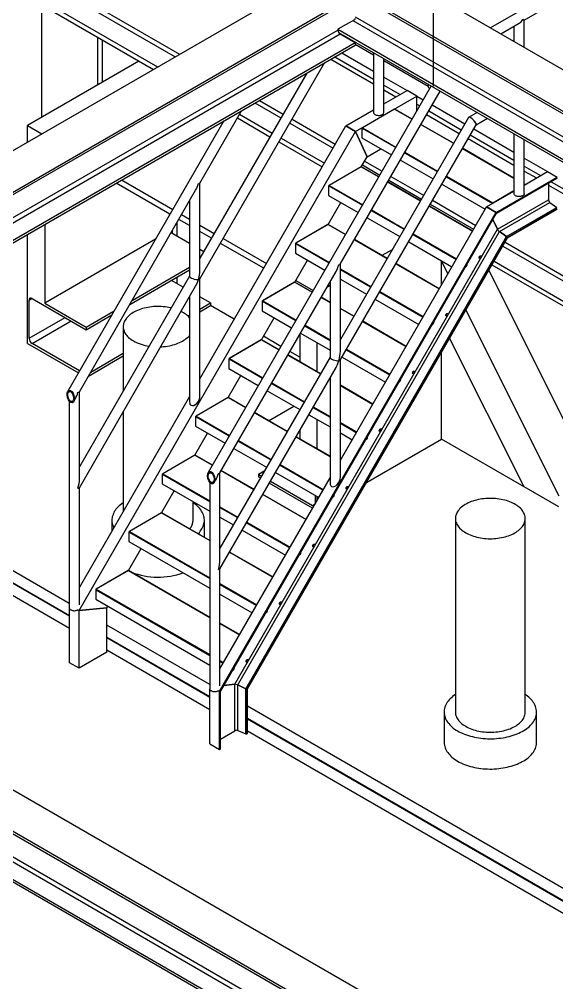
# Model space of a CAD drawing. Header units: inches. Extents: x 5 to 1254, y 17 to 852.
# Drawn here: x 368.9 to 437.6, y 496.3 to 619.3 of the extents above; entities that cross this region are included whole.
import ezdxf

# ---------------------------------------------------------------- set-up
doc = ezdxf.new("R2010")
doc.units = ezdxf.units.IN
doc.header["$LTSCALE"] = 13.5
doc.header["$MEASUREMENT"] = 0

msp = doc.modelspace()

# ---------------------------------------------------------------- linework, layer by layer
at = {"color": 7, "linetype": 'Continuous', "lineweight": 25}
for p, q in [((282.96, 702.61), (546.01, 550.76)), ((278.37, 699.96), (541.41, 548.1)), ((278.55, 699.53), (540.95, 548.04)), ((168.77, 636.07), (430.75, 484.83)), ((164.18, 633.42), (426.15, 482.18)), ((164.18, 633.09), (426.15, 481.86)), ((357.92, 632.38), (388.84, 614.53)), ((358.2, 632.87), (389.41, 614.86)), ((356.53, 629.98), (386.07, 612.93)), ((356.8, 630.44), (386.6, 613.24)), ((166.39, 628.87), (420.34, 482.27)), ((166.11, 628.38), (420.34, 481.61)), ((165.07, 626.76), (420.34, 479.39)), ((165.07, 626.43), (420.34, 479.06)), ((297.46, 561.78), (407.24, 625.15)), ((302.06, 559.13), (411.83, 622.5)), ((436.7, 622.59), (429.13, 618.22)), ((302.34, 558.96), (411.83, 622.17)), ((371.81, 606.82), (371.81, 621.16)), ((433.44, 619.19), (437.35, 621.45)), ((411.76, 619.27), (409.62, 618.04)), ((411.55, 619.15), (535.07, 547.84)), ((411.83, 619.4), (411.76, 619.27)), ((411.83, 619.64), (535.07, 548.5)), ((430.45, 617.47), (432.78, 618.81)), ((433.44, 615.74), (433.44, 619.19)), ((304.89, 557.49), (409.62, 617.95)), ((305.45, 557.16), (409.91, 617.46)), ((409.62, 618.04), (533.79, 546.36)), ((409.62, 618.04), (409.62, 617.95)), ((409.72, 617.65), (533.51, 546.19)), ((409.91, 617.46), (411.83, 616.35)), ((432.12, 618.43), (432.12, 616.5)), ((307.38, 556.05), (411.83, 616.35)), ((378.98, 610.96), (378.98, 617.02)), ((379.58, 611.31), (379.58, 616.67)), ((410.72, 616.99), (410.79, 617.03)), ((411.83, 616.35), (411.83, 616.03)), ((411.83, 616.16), (414.18, 614.8)), ((307.66, 555.89), (411.83, 616.03)), ((410.13, 615.04), (414.18, 612.7)), ((414.18, 615.08), (414.18, 607.43)), ((384.23, 613.99), (369.97, 605.76)), ((392, 586.17), (407.94, 613.77)), ((408.72, 614.23), (414.18, 611.07)), ((409.25, 614.53), (414.18, 611.68)), ((409.25, 614.53), (414.18, 611.68)), ((415.5, 607.43), (415.5, 614.32)), ((415.5, 614.04), (421.14, 610.79)), ((405.66, 612.46), (392.01, 588.81)), ((415.5, 611.94), (418.47, 610.23)), ((421.56, 610.82), (393.07, 561.47)), ((409.94, 588.06), (422.7, 610.16)), ((415.5, 610.92), (417.58, 609.72)), ((415.5, 610.92), (417.58, 609.72)), ((415.5, 610.31), (417.05, 609.42)), ((415.5, 608.52), (418.47, 610.23)), ((419.7, 609.52), (418.47, 610.23)), ((421.14, 611.06), (421.14, 610.78)), ((399.61, 608.97), (402.63, 607.22)), ((411.9, 605.01), (419.7, 609.52)), ((419.7, 607.6), (419.7, 609.52)), ((419.7, 609.52), (420.53, 609.04)), ((392, 598.42), (397.33, 607.65)), ((399.04, 608.64), (402.35, 606.73)), ((410.66, 605.73), (414.18, 607.76)), ((416.85, 607.84), (412.75, 605.48)), ((416.87, 607.84), (412.78, 605.47)), ((416.87, 607.84), (419.1, 606.55)), ((419.11, 606.57), (416.9, 607.84)), ((419.7, 608.5), (420.09, 608.27)), ((419.7, 608.5), (420.09, 608.27)), ((419.7, 607.88), (419.82, 607.81)), ((421.23, 607.62), (425.39, 605.21)), ((421.23, 607.62), (425.39, 605.21)), ((421.67, 608.38), (425.84, 605.98)), ((395.05, 606.34), (375.13, 571.83)), ((396.8, 606.73), (400.96, 604.33)), ((397.06, 607.19), (401.23, 604.79)), ((403.77, 606.56), (409.3, 603.37)), ((426.3, 606.78), (409.95, 578.46)), ((420.96, 607.16), (425.13, 604.75)), ((427.42, 607.44), (426.32, 606.8)), ((427.27, 605.83), (428.73, 606.68)), ((369.97, 603.64), (369.97, 605.76)), ((369.97, 605.76), (371.81, 604.7)), ((392.01, 573.41), (410.66, 605.73)), ((403.49, 606.07), (409.02, 602.88)), ((409.94, 575.81), (427.28, 605.85)), ((410.66, 605.73), (411.9, 605.01)), ((411.9, 605.01), (410.66, 605.73)), ((412.7, 605.43), (412.72, 605.44)), ((412.7, 605.43), (412.7, 604.19)), ((412.7, 605.43), (412.74, 605.4)), ((412.72, 605.44), (412.74, 605.42)), ((412.74, 605.43), (412.74, 605.45)), ((412.75, 605.44), (412.74, 605.45)), ((412.74, 605.4), (417.01, 602.94)), ((412.78, 605.47), (417.05, 603.01)), ((424.41, 603.51), (420.24, 605.91)), ((420.24, 605.9), (424.4, 603.49)), ((426.97, 605.32), (432.12, 602.35)), ((376.59, 543.86), (411.9, 605.01)), ((402.37, 604.13), (407.9, 600.94)), ((411.9, 605.01), (413.36, 601.78)), ((413.36, 601.78), (411.9, 605.01)), ((412.7, 604.19), (416.47, 602.01)), ((426.27, 604.09), (432.12, 600.71)), ((426.53, 604.55), (432.12, 601.33)), ((426.53, 604.55), (432.12, 601.33)), ((432.12, 604.72), (432.12, 597.07)), ((433.44, 597.07), (433.44, 603.96)), ((402.1, 603.67), (407.63, 600.48)), ((413.36, 601.78), (415.12, 602.79)), ((425.54, 602.83), (432.12, 599.03)), ((432.12, 599.05), (425.55, 602.85)), ((412.62, 600.48), (413.36, 601.78)), ((418.15, 602.28), (422.31, 599.88)), ((418.19, 602.35), (422.35, 599.95)), ((433.44, 601.59), (436.41, 599.87)), ((412.6, 600.48), (408.5, 598.12)), ((412.62, 600.48), (408.53, 598.11)), ((412.62, 600.48), (414.85, 599.19)), ((414.86, 599.21), (412.65, 600.48)), ((412.76, 600.72), (414.99, 599.44)), ((413.04, 601.21), (415.27, 599.93)), ((417.61, 601.35), (421.78, 598.95)), ((433.44, 600.57), (435.52, 599.36)), ((433.44, 600.57), (435.52, 599.36)), ((416.41, 599.27), (420.57, 596.86)), ((423.45, 599.22), (429.36, 595.81)), ((423.49, 599.29), (429.4, 595.88)), ((429.84, 594.66), (437.64, 599.16)), ((429.87, 594.59), (437.64, 599.08)), ((429.87, 594.56), (437.62, 599.03)), ((433.44, 599.95), (434.99, 599.06)), ((433.44, 598.16), (436.41, 599.87)), ((436.41, 599.87), (437.64, 599.16)), ((388.18, 594.44), (381.31, 598.41)), ((382.01, 598.81), (388.53, 595.04)), ((392.01, 587.28), (392.01, 598.43)), ((408.45, 598.07), (408.47, 598.08)), ((408.45, 598.07), (408.45, 596.83)), ((408.45, 598.07), (408.49, 598.04)), ((408.47, 598.08), (408.49, 598.06)), ((408.49, 598.07), (408.49, 598.09)), ((408.5, 598.08), (408.49, 598.09)), ((408.49, 598.04), (412.76, 595.58)), ((408.53, 598.11), (412.8, 595.65)), ((420.16, 596.15), (415.99, 598.55)), ((415.99, 598.54), (420.15, 596.13)), ((416.13, 598.78), (420.29, 596.37)), ((422.92, 598.29), (428.45, 595.1)), ((433.52, 598.24), (433.44, 598.29)), ((433.44, 598.27), (433.5, 598.24)), ((433.44, 598.21), (433.5, 598.24)), ((436.54, 598.41), (436.54, 596.28)), ((436.54, 598.16), (469.77, 578.98)), ((436.86, 598.59), (470.03, 579.44)), ((436.86, 598.59), (470.03, 579.44)), ((376.62, 571.78), (391.46, 597.49)), ((408.45, 596.83), (412.22, 594.65)), ((428.6, 595.37), (432.12, 597.4)), ((429.4, 595.88), (432.12, 597.45)), ((390.69, 596.16), (390.69, 586.52)), ((408.37, 593.12), (409.99, 595.94)), ((409.95, 563.06), (428.6, 595.37)), ((421.29, 595.47), (426.82, 592.28)), ((426.83, 592.3), (421.3, 595.49)), ((421.43, 595.72), (426.96, 592.52)), ((421.71, 596.21), (427.24, 593.01)), ((428.6, 595.37), (429.84, 594.66)), ((429.84, 594.66), (428.6, 595.37)), ((429.4, 595.85), (429.4, 595.88)), ((430, 592.51), (436.54, 596.28)), ((430.25, 592.22), (436.71, 595.95)), ((431.18, 591.59), (437.58, 595.28)), ((436.71, 595.95), (437.58, 595.28)), ((388.07, 594.51), (388.07, 594.24)), ((389.67, 594.39), (390.69, 593.8)), ((394.53, 533.5), (429.84, 594.66)), ((394.6, 533.51), (429.87, 594.59)), ((394.63, 533.52), (429.87, 594.56)), ((413.9, 594.92), (418.06, 592.51)), ((413.94, 594.99), (418.1, 592.59)), ((429.84, 594.66), (429.87, 594.59)), ((429.87, 594.59), (429.84, 594.66)), ((431.28, 591.48), (437.64, 595.16)), ((431.3, 591.42), (437.64, 595.08)), ((372.2, 593.14), (372.2, 583.09)), ((389.1, 591.66), (389.1, 593.39)), ((390.69, 592.99), (389.32, 593.78)), ((392.01, 593.04), (393.84, 591.98)), ((408.35, 593.12), (404.25, 590.75)), ((408.37, 593.11), (404.28, 590.75)), ((408.37, 593.11), (410.6, 591.83)), ((410.61, 591.85), (408.4, 593.12)), ((413.36, 593.99), (417.53, 591.59)), ((429.42, 593.78), (430, 592.51)), ((430, 592.51), (429.42, 593.78)), ((369.97, 577.95), (369.97, 591.86)), ((388.35, 592.09), (390.69, 590.74)), ((388.49, 592.01), (388.49, 592.35)), ((393.49, 591.38), (392.01, 592.23)), ((396.47, 534.44), (430, 592.51)), ((396.85, 534.36), (430.25, 592.22)), ((397.86, 533.87), (431.18, 591.59)), ((419.2, 591.86), (424.73, 588.67)), ((419.24, 591.93), (424.77, 588.74)), ((430.25, 592.22), (431.18, 591.59)), ((431.18, 591.59), (430.25, 592.22)), ((386.35, 591.26), (372.2, 583.09)), ((400.16, 587.53), (394.63, 590.72)), ((394.97, 591.32), (400.5, 588.13)), ((398, 533.84), (431.28, 591.48)), ((398.07, 533.85), (431.3, 591.42)), ((404.2, 590.7), (404.22, 590.72)), ((404.2, 590.7), (404.2, 589.47)), ((404.2, 590.7), (404.24, 590.68)), ((404.22, 590.72), (404.24, 590.7)), ((404.24, 590.7), (404.24, 590.73)), ((404.25, 590.72), (404.24, 590.73)), ((404.24, 590.68), (408.51, 588.22)), ((404.28, 590.75), (408.55, 588.29)), ((415.91, 588.78), (411.74, 591.19)), ((411.74, 591.17), (415.9, 588.77)), ((418.67, 590.93), (424.2, 587.74)), ((430.7, 590.37), (464.93, 570.61)), ((430.98, 590.86), (465.21, 571.09)), ((431.28, 591.48), (431.3, 591.42)), ((431.3, 591.42), (431.28, 591.48)), ((392.01, 589.98), (392.51, 589.69)), ((404.2, 589.47), (407.97, 587.29)), ((416.55, 589.9), (415.26, 589.16)), ((404.12, 585.76), (405.74, 588.57)), ((409.95, 576.92), (409.95, 588.08)), ((417.04, 588.11), (422.57, 584.92)), ((422.58, 584.93), (417.05, 588.13)), ((422.87, 585.43), (422.87, 588.5)), ((422.87, 588.42), (423.67, 586.82)), ((429.31, 587.97), (463.54, 568.2)), ((429.58, 588.43), (463.81, 568.66)), ((383.05, 582.91), (390.69, 587.33)), ((383.34, 583.42), (390.69, 587.66)), ((394.56, 561.43), (409.4, 587.13)), ((409.95, 587.48), (413.85, 585.22)), ((409.95, 587.39), (413.81, 585.15)), ((428.91, 587.27), (438.96, 567.21)), ((390.69, 586.54), (376.63, 562.18)), ((389.87, 585.12), (388.37, 585.99)), ((388.49, 585.92), (388.49, 586.06)), ((389.1, 585.57), (389.1, 586.41)), ((392.01, 571.23), (392.01, 586.18)), ((404.1, 585.76), (400, 583.39)), ((404.12, 585.75), (400.03, 583.39)), ((404.12, 585.75), (406.35, 584.47)), ((406.36, 584.49), (404.15, 585.76)), ((404.24, 585.97), (406.47, 584.69)), ((408.63, 585.8), (408.63, 576.16)), ((409.95, 586.15), (413.28, 584.22)), ((410, 586.12), (409.95, 586.09)), ((376.62, 559.53), (391.46, 585.24)), ((408.63, 585.33), (408.23, 585.09)), ((414.95, 584.5), (420.48, 581.3)), ((414.99, 584.57), (420.52, 581.37)), ((370.19, 583.46), (370.58, 583.69)), ((370.19, 578.61), (370.19, 583.46)), ((370.58, 583.69), (377.49, 579.7)), ((372.2, 583.09), (377.49, 580.04)), ((390.69, 583.91), (390.69, 570.47)), ((393.36, 583.11), (392.01, 583.89)), ((392.01, 582.33), (393.36, 583.11)), ((393.36, 583.11), (393.36, 582.77)), ((399.95, 583.34), (399.97, 583.35)), ((399.95, 583.34), (399.95, 582.1)), ((399.95, 583.34), (399.99, 583.32)), ((399.97, 583.35), (399.99, 583.34)), ((399.99, 583.34), (399.99, 583.37)), ((400, 583.36), (399.99, 583.37)), ((399.99, 583.32), (404.26, 580.85)), ((400.03, 583.39), (404.3, 580.93)), ((408.63, 583.17), (407.49, 583.83)), ((407.49, 583.81), (408.63, 583.15)), ((414.42, 583.57), (419.95, 580.37)), ((377.49, 580.04), (381.06, 582.1)), ((392.01, 581.99), (393.36, 582.77)), ((396.4, 581.02), (393.36, 582.77)), ((399.95, 582.1), (403.72, 579.93)), ((411.66, 581.42), (409.95, 582.41)), ((409.95, 582.39), (411.65, 581.41)), ((425.98, 582.2), (437.85, 558.5)), ((370.19, 578.61), (374.79, 581.26)), ((370.58, 577.93), (375.57, 580.81)), ((377.49, 579.7), (380.77, 581.6)), ((390.46, 581.44), (390.69, 581.57)), ((390.67, 581.22), (390.69, 581.23)), ((399.87, 578.4), (401.49, 581.21)), ((412.79, 580.75), (418.32, 577.56)), ((418.33, 577.57), (412.8, 580.77)), ((377.49, 580.04), (377.49, 579.7)), ((382.22, 580.09), (382.22, 571.86)), ((404.86, 579.27), (408.63, 577.09)), ((405.4, 580.2), (408.63, 578.33)), ((405.44, 580.27), (408.63, 578.42)), ((399.85, 578.4), (395.75, 576.03)), ((399.87, 578.39), (395.78, 576.03)), ((399.87, 578.39), (402.1, 577.11)), ((402.11, 577.12), (399.9, 578.4)), ((402.36, 577.57), (400.13, 578.86)), ((404.77, 579.11), (404.77, 575.59)), ((407, 574.3), (407, 578.04)), ((423.9, 578.59), (433.38, 559.67)), ((369.97, 577.95), (376.49, 574.19)), ((376.64, 574.44), (370.58, 577.93)), ((404.77, 576.18), (403.5, 576.91)), ((410.7, 577.14), (416.23, 573.94)), ((410.74, 577.21), (416.27, 574.01)), ((422.87, 565.74), (422.87, 576.8)), ((377.77, 573.77), (382.22, 576.34)), ((378.06, 574.28), (382.22, 576.68)), ((408.63, 576.18), (394.57, 551.82)), ((395.7, 575.98), (395.72, 575.99)), ((395.7, 575.98), (395.7, 574.74)), ((395.7, 575.98), (395.74, 575.96)), ((395.72, 575.99), (395.74, 575.98)), ((395.74, 575.98), (395.74, 576.01)), ((395.75, 576), (395.74, 576.01)), ((395.74, 575.96), (400.01, 573.49)), ((395.78, 576.03), (400.05, 573.56)), ((407.41, 574.06), (403.24, 576.47)), ((403.24, 576.45), (407.4, 574.05)), ((409.95, 560.87), (409.95, 575.83)), ((410.17, 576.21), (415.7, 573.01)), ((394.56, 549.18), (409.4, 574.88)), ((395.7, 574.74), (399.47, 572.56)), ((395.62, 571.03), (397.24, 573.85)), ((408.54, 573.39), (408.63, 573.34)), ((408.63, 573.36), (408.55, 573.4)), ((408.63, 573.55), (408.63, 560.11)), ((400.61, 571.91), (404.78, 569.5)), ((401.15, 572.84), (405.31, 570.43)), ((401.19, 572.91), (405.35, 570.5)), ((414.08, 570.21), (409.95, 572.6)), ((409.95, 572.58), (414.07, 570.2)), ((375.89, 570.51), (376.08, 570.85)), ((376.63, 560.64), (376.63, 571.8)), ((376.63, 546.78), (390.69, 571.14)), ((395.6, 571.03), (391.5, 568.67)), ((395.62, 571.03), (391.53, 568.67)), ((395.62, 571.03), (397.85, 569.75)), ((397.86, 569.76), (395.65, 571.03)), ((375.31, 544.76), (331.85, 569.85)), ((375.31, 570.59), (375.31, 544.21)), ((400.76, 568.08), (404, 569.95)), ((404.77, 569.51), (404.77, 569.49)), ((406.45, 569.77), (408.63, 568.52)), ((406.49, 569.84), (408.63, 568.61)), ((329.12, 568.28), (375.35, 541.59)), ((375.35, 543.11), (330.44, 569.04)), ((330.54, 569.09), (375.35, 543.22)), ((382.22, 569.23), (382.22, 556.46)), ((391.45, 568.62), (391.47, 568.63)), ((391.45, 568.62), (391.45, 567.38)), ((391.45, 568.62), (391.49, 568.6)), ((391.47, 568.63), (391.49, 568.62)), ((391.49, 568.62), (391.49, 568.64)), ((391.5, 568.64), (391.49, 568.64)), ((391.49, 568.6), (395.76, 566.13)), ((391.53, 568.67), (395.8, 566.2)), ((403.16, 566.7), (398.99, 569.11)), ((398.99, 569.09), (403.15, 566.69)), ((405.92, 568.84), (408.63, 567.28)), ((407, 564.49), (407, 568.22)), ((391.45, 567.38), (395.22, 565.2)), ((409.95, 567.85), (412.02, 566.65)), ((409.95, 567.76), (411.98, 566.58)), ((391.37, 563.67), (392.99, 566.49)), ((404.29, 566.03), (408.63, 563.52)), ((408.63, 563.54), (404.3, 566.04)), ((404.77, 566.86), (404.77, 565.77)), ((409.95, 566.52), (411.45, 565.65)), ((413.28, 560.21), (422.87, 565.74)), ((437.85, 557.08), (422.87, 565.74)), ((396.36, 564.55), (400.53, 562.14)), ((396.9, 565.47), (401.06, 563.07)), ((396.94, 565.55), (401.1, 563.14)), ((391.35, 563.67), (387.25, 561.31)), ((391.37, 563.67), (387.28, 561.31)), ((391.37, 563.67), (393.6, 562.39)), ((393.61, 562.4), (391.4, 563.67)), ((402.2, 562.41), (407.73, 559.22)), ((402.24, 562.48), (407.77, 559.29)), ((387.2, 561.26), (387.22, 561.27)), ((387.2, 561.26), (387.2, 560.02)), ((387.2, 561.26), (387.24, 561.24)), ((387.22, 561.27), (387.24, 561.26)), ((387.24, 561.26), (387.24, 561.28)), ((387.25, 561.28), (387.24, 561.28)), ((387.24, 561.24), (393.26, 557.76)), ((387.28, 561.31), (393.26, 557.86)), ((394.57, 550.29), (394.57, 561.44)), ((398.91, 559.34), (394.74, 561.74)), ((394.74, 561.73), (398.9, 559.32)), ((399.48, 561.25), (400.28, 561.72)), ((399.48, 561.25), (399.48, 560.92)), ((399.48, 561.25), (399.88, 561.02)), ((399.73, 560.77), (399.48, 560.92)), ((401.67, 561.48), (407.2, 558.29)), ((387.2, 560.02), (393.26, 556.52)), ((393.26, 560.23), (393.26, 533.86)), ((393.83, 560.16), (394.02, 560.5)), ((394.57, 536.42), (408.63, 560.78)), ((406.4, 556.92), (400.87, 560.11)), ((401.02, 560.36), (406.38, 557.27)), ((376.63, 544.59), (376.63, 559.55)), ((387.12, 556.31), (388.74, 559.13)), ((400.04, 558.67), (405.57, 555.48)), ((405.58, 555.49), (400.05, 558.68)), ((406.77, 557.56), (406.77, 558.53)), ((407, 557.95), (407, 558.41)), ((391.13, 555.38), (391.13, 557.75)), ((406.38, 557.27), (406.71, 557.46)), ((387.1, 556.31), (383, 553.95)), ((387.12, 556.31), (383.03, 553.95)), ((387.12, 556.31), (393.26, 552.77)), ((393.26, 552.79), (387.15, 556.31)), ((394.57, 557.1), (396.85, 555.78)), ((394.57, 557), (396.81, 555.71)), ((380.77, 555.38), (380.77, 553.95)), ((392.58, 553.18), (392.58, 555.38)), ((394.57, 555.77), (396.28, 554.78)), ((397.95, 555.05), (403.48, 551.86)), ((397.99, 555.12), (403.52, 551.93)), ((424.64, 555.59), (424.64, 530.89)), ((433.56, 530.89), (433.56, 555.59)), ((382.95, 553.9), (382.97, 553.91)), ((382.95, 553.9), (382.95, 552.66)), ((382.95, 553.9), (382.99, 553.87)), ((382.97, 553.91), (382.99, 553.9)), ((382.99, 553.9), (382.99, 553.92)), ((383, 553.91), (382.99, 553.92)), ((382.99, 553.87), (393.26, 547.95)), ((383.03, 553.95), (393.26, 548.04)), ((397.42, 554.12), (402.95, 550.93)), ((382.95, 552.66), (393.26, 546.71)), ((382.87, 548.95), (384.49, 551.77)), ((394.66, 551.98), (394.57, 552.03)), ((394.57, 552.01), (394.65, 551.96)), ((395.79, 551.31), (401.32, 548.11)), ((401.33, 548.13), (395.8, 551.32)), ((382.85, 548.95), (378.75, 546.59)), ((382.87, 548.95), (378.78, 546.58)), ((382.87, 548.95), (393.26, 542.95)), ((393.26, 542.97), (382.9, 548.95)), ((394.57, 534.24), (394.57, 549.19)), ((394.57, 547.28), (399.27, 544.57)), ((378.7, 546.54), (378.72, 546.55)), ((378.7, 546.54), (378.7, 545.3)), ((378.7, 546.54), (378.74, 546.51)), ((378.72, 546.55), (378.74, 546.53)), ((378.74, 546.54), (378.74, 546.56)), ((378.75, 546.55), (378.74, 546.56)), ((378.74, 546.51), (393.26, 538.13)), ((378.78, 546.58), (393.26, 538.23)), ((394.57, 547.19), (399.23, 544.5)), ((378.7, 545.3), (393.26, 536.89)), ((394.57, 545.95), (398.7, 543.57)), ((375.35, 537.19), (375.35, 544.08)), ((376.44, 543.94), (376.59, 543.86)), ((376.59, 543.86), (376.44, 543.94)), ((376.59, 543.86), (380.13, 544.21)), ((380.13, 544.21), (376.59, 543.86)), ((376.59, 536.48), (376.59, 543.86)), ((380.13, 544.21), (380.24, 544.41)), ((380.13, 538.52), (380.13, 544.21)), ((393.26, 534.41), (380.13, 541.98)), ((397.08, 540.77), (394.57, 542.22)), ((394.57, 542.2), (397.07, 540.75)), ((380.13, 540.47), (393.29, 532.86)), ((393.29, 532.75), (380.13, 540.35)), ((380.13, 538.83), (393.29, 531.23)), ((380.13, 538.52), (376.59, 536.48)), ((394.57, 537.47), (395.02, 537.21)), ((376.59, 536.48), (375.35, 537.19)), ((394.57, 537.37), (394.98, 537.14)), ((395.08, 534.3), (396.47, 534.44)), ((396.47, 534.44), (395.08, 534.3)), ((396.47, 528.51), (396.47, 534.44)), ((396.85, 534.36), (397.86, 533.87)), ((397.86, 533.87), (396.85, 534.36)), ((396.85, 528.53), (396.85, 534.36)), ((397.86, 528.12), (397.86, 533.87)), ((398, 533.84), (398.07, 533.85)), ((398.07, 533.85), (398, 533.84)), ((398, 528.12), (398, 533.84)), ((398.07, 528.16), (398.07, 533.85)), ((393.29, 526.83), (393.29, 533.73)), ((394.38, 533.59), (394.53, 533.5)), ((394.53, 533.5), (394.38, 533.59)), ((394.53, 533.5), (394.6, 533.51)), ((394.6, 533.51), (394.53, 533.5)), ((394.53, 526.12), (394.53, 533.5)), ((394.6, 526.16), (394.6, 533.51)), ((394.63, 526.2), (394.63, 533.52)), ((443.2, 505.57), (398.07, 531.63)), ((398.07, 530.11), (443.24, 504.03)), ((423.2, 530.89), (423.2, 527.03)), ((435.01, 527.03), (435.01, 530.89)), ((443.24, 503.92), (398.07, 529.99)), ((394.63, 527.45), (396.47, 528.51)), ((396.85, 528.53), (397.86, 528.12)), ((398, 528.12), (398.07, 528.16)), ((398.07, 528.48), (443.24, 502.4)), ((393.29, 526.83), (394.53, 526.12)), ((394.53, 526.12), (394.6, 526.16))]:
    msp.add_line(p, q, dxfattribs=at)
at = {"color": 7, "linetype": 'Continuous'}
msp.add_line((421.8, 645.07), (421.8, 610.78), dxfattribs=at)
at = {"color": 7, "linetype": 'Continuous', "lineweight": 25, "flags": 128}
for points in [[(414.18, 607.43), (414.18, 607.42), (414.19, 607.36), (414.22, 607.31), (414.25, 607.26), (414.3, 607.21), (414.36, 607.17), (414.43, 607.13), (414.51, 607.1), (414.6, 607.07), (414.69, 607.06), (414.78, 607.05), (414.88, 607.05), (414.97, 607.05), (415.07, 607.07), (415.15, 607.09), (415.23, 607.12), (415.31, 607.16)], [(433.44, 597.07), (433.43, 597.02), (433.42, 596.97), (433.38, 596.91), (433.34, 596.86), (433.28, 596.82), (433.21, 596.78), (433.14, 596.75), (433.05, 596.72), (432.96, 596.7), (432.87, 596.69), (432.77, 596.69), (432.67, 596.69), (432.58, 596.71), (432.49, 596.73), (432.41, 596.76), (432.33, 596.79), (432.27, 596.83), (432.22, 596.88), (432.17, 596.93), (432.14, 596.98), (432.13, 597.03), (432.12, 597.07)], [(427.8, 588.81), (427.77, 588.8), (427.73, 588.8), (427.71, 588.81), (427.68, 588.83), (427.67, 588.86), (427.67, 588.9), (427.68, 588.95), (427.69, 588.99), (427.72, 589.04), (427.75, 589.08), (427.78, 589.11), (427.82, 589.13), (427.86, 589.14), (427.89, 589.13), (427.91, 589.12), (427.93, 589.09), (427.93, 589.05), (427.93, 589.01), (427.92, 588.96), (427.9, 588.92), (427.87, 588.88), (427.84, 588.84), (427.8, 588.81)], [(388.34, 582.47), (388.28, 582.49), (388.05, 582.53), (387.81, 582.57), (387.57, 582.61), (387.32, 582.63), (387.08, 582.65), (386.83, 582.66), (386.58, 582.66), (386.33, 582.65), (386.09, 582.64), (385.84, 582.61), (385.6, 582.58), (385.36, 582.55), (385.13, 582.5), (384.9, 582.45), (384.67, 582.39), (384.45, 582.32), (384.24, 582.24), (384.04, 582.16), (383.84, 582.07), (383.66, 581.98), (383.48, 581.88), (383.31, 581.77), (383.15, 581.66), (383.01, 581.55), (382.87, 581.43), (382.75, 581.3), (382.64, 581.18), (382.54, 581.05), (382.45, 580.91), (382.38, 580.77), (382.32, 580.64), (382.27, 580.49), (382.24, 580.35), (382.22, 580.21), (382.22, 580.07), (382.22, 579.92), (382.25, 579.78), (382.28, 579.64), (382.33, 579.5), (382.4, 579.36), (382.47, 579.23), (382.56, 579.09), (382.66, 578.96), (382.78, 578.83), (382.9, 578.71), (383.04, 578.59), (383.19, 578.48), (383.35, 578.37), (383.52, 578.27)], [(423.55, 581.45), (423.52, 581.44), (423.48, 581.44), (423.46, 581.45), (423.43, 581.47), (423.42, 581.5), (423.42, 581.54), (423.43, 581.59), (423.44, 581.63), (423.47, 581.68), (423.5, 581.72), (423.53, 581.75), (423.57, 581.77), (423.61, 581.78), (423.64, 581.77), (423.66, 581.76), (423.68, 581.73), (423.68, 581.69), (423.68, 581.65), (423.67, 581.6), (423.65, 581.56), (423.62, 581.51), (423.59, 581.48), (423.55, 581.45)], [(387, 577.52), (387.14, 577.53), (387.38, 577.54), (387.63, 577.57), (387.87, 577.61), (388.11, 577.65), (388.34, 577.7), (388.56, 577.75), (388.79, 577.82), (389, 577.89), (389.21, 577.97), (389.41, 578.05), (389.6, 578.14), (389.78, 578.24), (389.96, 578.34), (390.12, 578.45), (390.27, 578.56), (390.41, 578.68), (390.54, 578.8), (390.66, 578.93), (390.69, 578.97)], [(419.3, 574.09), (419.27, 574.08), (419.23, 574.07), (419.21, 574.08), (419.18, 574.11), (419.17, 574.14), (419.17, 574.18), (419.18, 574.22), (419.19, 574.27), (419.22, 574.32), (419.25, 574.35), (419.28, 574.39), (419.32, 574.41), (419.36, 574.42), (419.39, 574.41), (419.41, 574.4), (419.43, 574.37), (419.43, 574.33), (419.43, 574.29), (419.42, 574.24), (419.4, 574.2), (419.37, 574.15), (419.34, 574.12), (419.3, 574.09)], [(415.05, 566.73), (415.02, 566.72), (414.98, 566.71), (414.96, 566.72), (414.93, 566.75), (414.92, 566.78), (414.92, 566.82), (414.93, 566.86), (414.94, 566.91), (414.97, 566.95), (415, 566.99), (415.03, 567.02), (415.07, 567.05), (415.11, 567.05), (415.14, 567.05), (415.16, 567.03), (415.18, 567.01), (415.18, 566.97), (415.18, 566.93), (415.17, 566.88), (415.15, 566.83), (415.12, 566.79), (415.09, 566.76), (415.05, 566.73)], [(410.8, 559.37), (410.77, 559.35), (410.73, 559.35), (410.71, 559.36), (410.68, 559.38), (410.67, 559.42), (410.67, 559.46), (410.68, 559.5), (410.69, 559.55), (410.72, 559.59), (410.75, 559.63), (410.78, 559.66), (410.82, 559.68), (410.86, 559.69), (410.89, 559.69), (410.91, 559.67), (410.93, 559.65), (410.93, 559.61), (410.93, 559.57), (410.92, 559.52), (410.9, 559.47), (410.87, 559.43), (410.84, 559.4), (410.8, 559.37)], [(382.22, 557.62), (382.21, 557.61), (382.03, 557.48), (381.86, 557.35), (381.7, 557.21), (381.55, 557.07), (381.41, 556.93), (381.29, 556.78), (381.18, 556.63), (381.08, 556.47), (381, 556.32), (380.92, 556.16), (380.87, 556), (380.82, 555.83), (380.79, 555.67), (380.77, 555.5), (380.77, 555.34), (380.78, 555.18), (380.8, 555.01), (380.84, 554.85), (380.89, 554.69), (380.96, 554.53), (381.02, 554.39)], [(391.76, 553.65), (391.8, 553.69), (391.94, 553.83), (392.06, 553.98), (392.17, 554.13), (392.27, 554.29), (392.35, 554.45), (392.42, 554.61), (392.48, 554.77), (392.53, 554.93), (392.56, 555.09), (392.58, 555.26), (392.58, 555.42), (392.57, 555.59), (392.54, 555.75), (392.51, 555.91), (392.46, 556.08), (392.39, 556.24), (392.31, 556.4), (392.22, 556.55), (392.12, 556.7), (392, 556.86), (391.87, 557), (391.73, 557.14), (391.57, 557.28), (391.41, 557.42), (391.23, 557.55), (391.13, 557.62)], [(425.95, 553.77), (426.13, 553.67), (426.32, 553.58), (426.52, 553.5), (426.72, 553.42), (426.93, 553.34), (427.15, 553.28), (427.38, 553.22), (427.61, 553.17), (427.85, 553.12), (428.09, 553.09), (428.33, 553.06), (428.58, 553.04), (428.82, 553.02), (429.07, 553.02), (429.32, 553.02), (429.56, 553.03), (429.81, 553.05), (430.05, 553.08), (430.29, 553.11), (430.53, 553.16), (430.76, 553.2), (430.99, 553.26), (431.21, 553.33), (431.43, 553.4), (431.64, 553.48), (431.84, 553.56), (432.03, 553.65), (432.21, 553.75), (432.38, 553.85), (432.54, 553.96), (432.7, 554.07), (432.84, 554.19), (432.97, 554.31), (433.08, 554.44), (433.19, 554.57), (433.28, 554.7), (433.36, 554.84), (433.43, 554.97), (433.48, 555.11), (433.52, 555.25), (433.55, 555.4), (433.56, 555.54), (433.56, 555.68), (433.54, 555.83), (433.51, 555.97), (433.47, 556.11), (433.41, 556.25), (433.34, 556.38), (433.26, 556.52), (433.16, 556.65), (433.06, 556.78), (432.94, 556.91), (432.8, 557.03), (432.66, 557.14), (432.51, 557.26), (432.34, 557.36), (432.16, 557.46), (431.98, 557.56), (431.79, 557.65), (431.58, 557.73), (431.37, 557.81), (431.16, 557.88), (430.93, 557.94), (430.71, 557.99), (430.47, 558.04), (430.23, 558.08), (429.99, 558.11), (429.75, 558.14), (429.5, 558.16), (429.26, 558.17), (429.01, 558.17), (428.76, 558.16), (428.51, 558.14), (428.27, 558.12), (428.03, 558.09), (427.79, 558.05), (427.55, 558.01), (427.32, 557.95), (427.1, 557.89), (426.88, 557.83), (426.67, 557.75), (426.46, 557.67), (426.27, 557.58), (426.08, 557.49), (425.9, 557.39), (425.74, 557.28), (425.58, 557.17), (425.43, 557.06), (425.3, 556.94), (425.17, 556.81), (425.06, 556.68), (424.96, 556.55), (424.88, 556.42), (424.8, 556.28), (424.75, 556.14), (424.7, 556), (424.67, 555.86), (424.65, 555.72), (424.64, 555.58), (424.65, 555.43), (424.67, 555.29), (424.71, 555.15), (424.76, 555.01), (424.82, 554.87), (424.9, 554.73), (424.99, 554.6), (425.09, 554.47), (425.2, 554.34), (425.33, 554.22), (425.47, 554.1), (425.62, 553.99), (425.78, 553.88), (425.95, 553.77)], [(406.55, 552.01), (406.52, 551.99), (406.48, 551.99), (406.46, 552), (406.43, 552.02), (406.42, 552.06), (406.42, 552.1), (406.43, 552.14), (406.44, 552.19), (406.47, 552.23), (406.5, 552.27), (406.53, 552.3), (406.57, 552.32), (406.61, 552.33), (406.64, 552.33), (406.66, 552.31), (406.68, 552.28), (406.68, 552.25), (406.68, 552.2), (406.67, 552.16), (406.65, 552.11), (406.62, 552.07), (406.59, 552.03), (406.55, 552.01)], [(402.3, 544.65), (402.27, 544.63), (402.23, 544.63), (402.21, 544.64), (402.18, 544.66), (402.17, 544.69), (402.17, 544.73), (402.18, 544.78), (402.19, 544.83), (402.22, 544.87), (402.25, 544.91), (402.28, 544.94), (402.32, 544.96), (402.36, 544.97), (402.39, 544.97), (402.41, 544.95), (402.43, 544.92), (402.43, 544.89), (402.43, 544.84), (402.42, 544.8), (402.4, 544.75), (402.37, 544.71), (402.34, 544.67), (402.3, 544.65)], [(375.31, 544.21), (375.31, 544.21), (375.32, 544.15), (375.35, 544.1), (375.38, 544.05), (375.43, 544), (375.49, 543.95), (375.56, 543.92), (375.64, 543.89), (375.73, 543.86), (375.82, 543.84), (375.91, 543.83), (376.01, 543.83), (376.1, 543.84), (376.2, 543.86), (376.28, 543.88), (376.36, 543.91), (376.44, 543.94)], [(398.05, 537.29), (398.02, 537.27), (397.98, 537.27), (397.96, 537.28), (397.93, 537.3), (397.92, 537.33), (397.92, 537.37), (397.93, 537.42), (397.94, 537.46), (397.97, 537.51), (398, 537.55), (398.03, 537.58), (398.07, 537.6), (398.11, 537.61), (398.14, 537.61), (398.16, 537.59), (398.18, 537.56), (398.18, 537.53), (398.18, 537.48), (398.17, 537.44), (398.15, 537.39), (398.12, 537.35), (398.09, 537.31), (398.05, 537.29)], [(394.38, 533.59), (394.34, 533.57), (394.27, 533.54), (394.18, 533.51), (394.09, 533.49), (394, 533.48), (393.9, 533.48), (393.81, 533.48), (393.71, 533.49), (393.62, 533.51), (393.54, 533.54), (393.47, 533.58), (393.4, 533.62), (393.35, 533.66), (393.3, 533.71), (393.27, 533.77), (393.26, 533.82), (393.26, 533.86)], [(424.64, 533.12), (424.63, 533.12), (424.45, 532.99), (424.28, 532.86), (424.12, 532.72), (423.97, 532.58), (423.84, 532.44), (423.72, 532.29), (423.6, 532.14), (423.51, 531.98), (423.42, 531.82), (423.35, 531.66), (423.29, 531.5), (423.25, 531.34), (423.22, 531.18), (423.2, 531.01), (423.2, 530.85), (423.21, 530.68), (423.23, 530.52), (423.27, 530.36), (423.32, 530.19), (423.38, 530.03), (423.46, 529.87), (423.55, 529.72), (423.66, 529.57), (423.78, 529.41), (423.91, 529.27), (424.05, 529.13), (424.2, 528.99), (424.37, 528.85), (424.54, 528.72), (424.73, 528.6), (424.92, 528.48)], [(424.92, 528.48), (425.13, 528.36), (425.35, 528.26), (425.57, 528.16), (425.8, 528.06), (426.05, 527.97), (426.29, 527.89), (426.55, 527.81), (426.81, 527.75), (427.07, 527.69), (427.34, 527.63), (427.62, 527.59), (427.9, 527.55), (428.18, 527.52), (428.46, 527.5), (428.74, 527.49), (429.03, 527.48), (429.31, 527.48), (429.6, 527.49), (429.88, 527.51), (430.17, 527.54), (430.44, 527.57), (430.72, 527.61), (430.99, 527.66), (431.26, 527.72), (431.52, 527.78), (431.78, 527.85), (432.03, 527.93), (432.28, 528.01), (432.51, 528.11), (432.74, 528.21), (432.96, 528.31), (433.17, 528.42), (433.38, 528.54), (433.57, 528.66), (433.75, 528.79), (433.92, 528.92), (434.08, 529.06), (434.23, 529.2), (434.36, 529.34), (434.49, 529.49), (434.6, 529.64), (434.69, 529.8), (434.78, 529.95), (434.85, 530.11), (434.91, 530.27), (434.95, 530.44), (434.99, 530.6), (435, 530.77), (435.01, 530.93), (435, 531.09), (434.97, 531.26), (434.93, 531.42), (434.88, 531.58), (434.82, 531.74), (434.74, 531.9), (434.65, 532.06), (434.54, 532.21), (434.43, 532.36), (434.3, 532.51), (434.15, 532.65), (434, 532.79), (433.84, 532.93), (433.66, 533.06), (433.56, 533.12)], [(424.64, 530.89), (424.64, 530.87), (424.65, 530.73), (424.67, 530.59), (424.71, 530.44), (424.76, 530.3), (424.82, 530.17), (424.9, 530.03), (424.99, 529.9), (425.09, 529.77), (425.2, 529.64), (425.33, 529.52), (425.47, 529.4), (425.62, 529.28), (425.78, 529.17), (425.95, 529.07)], [(425.95, 529.07), (426.13, 528.97), (426.32, 528.88), (426.52, 528.79), (426.72, 528.71), (426.93, 528.64), (427.15, 528.57), (427.38, 528.51), (427.61, 528.46), (427.85, 528.42), (428.09, 528.38), (428.33, 528.35), (428.58, 528.33), (428.82, 528.32), (429.07, 528.32), (429.32, 528.32), (429.56, 528.33), (429.81, 528.35), (430.05, 528.37), (430.29, 528.41), (430.53, 528.45), (430.76, 528.5), (430.99, 528.56), (431.21, 528.62), (431.43, 528.69), (431.64, 528.77), (431.84, 528.86), (432.03, 528.95), (432.21, 529.04), (432.38, 529.15), (432.54, 529.25), (432.7, 529.37), (432.84, 529.49), (432.97, 529.61), (433.08, 529.73), (433.19, 529.86), (433.28, 530), (433.36, 530.13), (433.43, 530.27), (433.48, 530.41), (433.52, 530.55), (433.55, 530.69), (433.56, 530.84), (433.56, 530.89)], [(423.2, 527.03), (423.2, 526.99), (423.21, 526.83), (423.23, 526.66), (423.27, 526.5), (423.32, 526.34), (423.38, 526.18), (423.46, 526.02), (423.55, 525.86), (423.66, 525.71), (423.78, 525.56), (423.91, 525.41), (424.05, 525.27), (424.2, 525.13), (424.37, 524.99), (424.54, 524.86), (424.73, 524.74), (424.92, 524.62)], [(424.92, 524.62), (425.13, 524.51), (425.35, 524.4), (425.57, 524.3), (425.8, 524.2), (426.05, 524.11), (426.29, 524.03), (426.55, 523.96), (426.81, 523.89), (427.07, 523.83), (427.34, 523.78), (427.62, 523.73), (427.9, 523.69), (428.18, 523.66), (428.46, 523.64), (428.74, 523.63), (429.03, 523.62), (429.31, 523.62), (429.6, 523.63), (429.88, 523.65), (430.17, 523.68), (430.44, 523.71), (430.72, 523.75), (430.99, 523.8), (431.26, 523.86), (431.52, 523.92), (431.78, 523.99), (432.03, 524.07), (432.28, 524.16), (432.51, 524.25), (432.74, 524.35), (432.96, 524.45), (433.17, 524.56), (433.38, 524.68), (433.57, 524.8), (433.75, 524.93), (433.92, 525.06), (434.08, 525.2), (434.23, 525.34), (434.36, 525.48), (434.49, 525.63), (434.6, 525.78), (434.69, 525.94), (434.78, 526.1), (434.85, 526.26), (434.91, 526.42), (434.95, 526.58), (434.99, 526.74), (435, 526.91), (435.01, 527.03)]]:
    msp.add_lwpolyline(points, dxfattribs=at)
at = {"color": 7, "linetype": 'Continuous', "lineweight": 25}
for centre, radius, start, end in [((410.24, 617.98), 0.615, 182.6055, 237.3945), ((421.47, 610.81), 0.335, 185.2026, 251.7749), ((416.86, 607.81), 0.0292, 54.3824, 114.3071), ((416.89, 607.81), 0.0292, 65.6929, 125.6176), ((415.17, 607.46), 0.326, 293.9438, 354.7361), ((412.76, 605.45), 0.0253, 50.7967, 189.214), ((412.83, 605.4), 0.0891, 122.6055, 177.3945), ((412.61, 600.45), 0.0292, 54.3824, 114.3071), ((412.64, 600.45), 0.0292, 65.6929, 125.6176), ((408.51, 598.09), 0.0253, 50.7967, 189.214), ((408.58, 598.04), 0.0891, 122.6055, 177.3945), ((433.51, 598.22), 0.0253, 350.786, 129.2033), ((433.45, 598.17), 0.0859, 29.2391, 57.6588), ((429.45, 595.8), 0.0891, 122.6055, 177.3945), ((429.43, 595.82), 0.0446, 122.6055, 177.3945), ((429.36, 595.81), 0.0837, 28.8568, 58.0454), ((429.38, 595.82), 0.0418, 28.8609, 58.0455), ((436.99, 596.31), 0.453, 182.8998, 231.6282), ((408.36, 593.09), 0.0292, 54.3824, 114.3071), ((408.39, 593.09), 0.0292, 65.6929, 125.6176), ((404.26, 590.73), 0.0253, 50.7967, 189.214), ((404.33, 590.68), 0.0891, 122.6055, 177.3945), ((427.52, 589.13), 0.283, 302.5181, 357.4872), ((427.52, 589.13), 0.284, 302.1695, 357.3919), ((427.48, 589.15), 0.3, 309.3487, 350.6567), ((425.93, 588), 0.23, 295.9085, 25.1013), ((425.98, 587.88), 0.101, 258.7092, 304.6179), ((404.11, 585.73), 0.0292, 54.3824, 114.3071), ((404.14, 585.73), 0.0292, 65.6929, 125.6176), ((370.43, 583.5), 0.242, 51.3254, 188.6853), ((400.01, 583.37), 0.0253, 50.7967, 189.214), ((400.08, 583.32), 0.0891, 122.6055, 177.3945), ((388.15, 578.98), 3.38, 41.2061, 64.4923), ((423.27, 581.77), 0.283, 302.5181, 357.4872), ((423.27, 581.77), 0.284, 302.1695, 357.3919), ((423.23, 581.79), 0.3, 309.3487, 350.6567), ((421.68, 580.64), 0.23, 295.9085, 25.1013), ((421.73, 580.52), 0.101, 258.7092, 304.6179), ((371.04, 578.65), 0.843, 182.4764, 237.5236), ((386.34, 583.38), 5.84, 241.1653, 262.0609), ((399.86, 578.37), 0.0292, 54.3824, 114.3071), ((399.89, 578.37), 0.0292, 65.6929, 125.6176), ((395.83, 575.95), 0.0891, 122.6055, 177.3945), ((395.76, 576.01), 0.0253, 50.7967, 189.214), ((419.02, 574.41), 0.283, 302.5181, 357.4872), ((419.02, 574.41), 0.284, 302.1695, 357.3919), ((418.98, 574.43), 0.3, 309.3487, 350.6567), ((417.43, 573.28), 0.23, 295.9085, 25.1013), ((417.48, 573.15), 0.101, 258.7092, 304.6179), ((395.61, 571.01), 0.0292, 54.3824, 114.3071), ((395.64, 571.01), 0.0292, 65.6929, 125.6176), ((391.58, 568.59), 0.0891, 122.6055, 177.3945), ((391.51, 568.65), 0.0253, 50.7967, 189.214), ((414.77, 567.05), 0.283, 302.5181, 357.4872), ((414.77, 567.05), 0.284, 302.1695, 357.3919), ((414.73, 567.07), 0.3, 309.3487, 350.6567), ((413.18, 565.92), 0.23, 295.9085, 25.1013), ((413.23, 565.79), 0.101, 258.7092, 304.6179), ((391.36, 563.65), 0.0292, 54.3824, 114.3071), ((391.39, 563.65), 0.0292, 65.6929, 125.6176), ((387.33, 561.23), 0.0891, 122.6055, 177.3945), ((387.26, 561.29), 0.0253, 50.7967, 189.214), ((410.52, 559.69), 0.283, 302.5181, 357.4872), ((410.52, 559.69), 0.284, 302.1695, 357.3919), ((410.48, 559.71), 0.3, 309.3487, 350.6567), ((408.98, 558.43), 0.101, 258.7092, 304.6179), ((408.93, 558.56), 0.23, 295.9085, 25.1013), ((406.57, 557.56), 0.341, 237.7193, 271.2857), ((387.11, 556.28), 0.0292, 54.3824, 114.3071), ((387.14, 556.28), 0.0292, 65.6929, 125.6176), ((389.4, 555.42), 1.74, 318.3373, 358.6438), ((383.08, 553.87), 0.0891, 122.6055, 177.3945), ((383.01, 553.93), 0.0253, 50.7967, 189.214), ((406.27, 552.33), 0.283, 302.5181, 357.4872), ((406.27, 552.33), 0.284, 302.1695, 357.3919), ((406.23, 552.35), 0.3, 309.3487, 350.6567), ((404.73, 551.07), 0.101, 258.7092, 304.6179), ((404.68, 551.19), 0.23, 295.9085, 25.1013), ((382.86, 548.92), 0.0292, 54.3824, 114.3071), ((382.89, 548.92), 0.0292, 65.6929, 125.6176), ((386.68, 557.63), 9.52, 249.0594, 289.6232), ((378.76, 546.56), 0.0253, 50.7967, 189.214), ((378.83, 546.51), 0.0891, 122.6055, 177.3945), ((402.02, 544.96), 0.283, 302.5181, 357.4872), ((402.02, 544.96), 0.284, 302.1695, 357.3919), ((401.98, 544.98), 0.3, 309.3487, 350.6567), ((400.48, 543.71), 0.101, 258.7092, 304.6179), ((400.43, 543.83), 0.23, 295.9085, 25.1013), ((397.77, 537.6), 0.283, 302.5181, 357.4872), ((397.77, 537.6), 0.284, 302.1695, 357.3919), ((397.73, 537.62), 0.3, 309.3487, 350.6567), ((396.23, 536.35), 0.101, 258.7092, 304.6179), ((396.18, 536.47), 0.23, 295.9085, 25.1013), ((396.68, 528.11), 0.453, 68.375, 117.0962), ((397.92, 528.28), 0.172, 248.375, 297.0962), ((394.58, 526.21), 0.0538, 293.422, 355.2578)]:
    msp.add_arc(centre, radius, start, end, dxfattribs=at)
for centre, major_axis, ratio, start_param, end_param in [((432.78, 619.57), (0.465, 0.805), 0.577335, 3.92695, 4.71243), ((432.78, 619.57), (0.657, -0.38), 0.00007, 0.000041, 0.785439), ((426.79, 606.31), (-0.48, 0.48), 0.317888, 3.226573, 6.368166), ((426.79, 606.31), (-0.48, 0.48), 0.317888, 5.412888, 6.368166), ((426.79, 606.31), (-0.48, 0.48), 0.317888, 3.226573, 5.412888), ((391.35, 598.61), (0.42, 1.58), 0.317825, 4.011931, 4.627449), ((391.35, 598.61), (0.655, -0.176), 0.317765, 5.582727, 6.198245), ((429.79, 594.64), (-0.0802, 0.0802), 0.317888, 3.226573, 3.842091), ((429.79, 594.64), (-0.0802, 0.0802), 0.317888, 3.226573, 3.842091), ((430.2, 592.39), (-0.212, 0.212), 0.317888, 0.700499, 2.106135), ((430.2, 592.39), (-0.212, 0.212), 0.317888, 0.700499, 2.106135), ((431.2, 591.53), (-0.0802, 0.0802), 0.317888, 3.842091, 5.247727), ((431.2, 591.53), (-0.0802, 0.0802), 0.317888, 3.842091, 5.247727), ((409.29, 588.25), (0.42, 1.58), 0.317825, 4.011931, 4.627449), ((409.29, 588.25), (0.655, -0.176), 0.317765, 5.582727, 6.198245), ((391.35, 586.36), (0.42, 1.58), 0.317825, 4.627449, 5.412847), ((391.35, 586.36), (0.655, -0.176), 0.317765, 3.226533, 5.582727), ((391.35, 586.36), (0.42, 1.58), 0.317825, 4.011931, 4.627449), ((391.35, 586.36), (0.655, -0.176), 0.317765, 5.582727, 6.198245), ((409.29, 576), (0.42, 1.58), 0.317825, 4.627449, 5.412847), ((409.29, 576), (0.655, -0.176), 0.317765, 3.226533, 5.582727), ((409.29, 576), (0.42, 1.58), 0.317825, 4.011931, 4.627449), ((409.29, 576), (0.655, -0.176), 0.317765, 5.582727, 6.198245), ((375.97, 571.97), (0.42, 1.58), 0.317825, 4.011931, 4.627449), ((375.97, 571.97), (0.655, -0.176), 0.317765, 5.582727, 6.198245), ((391.35, 570.85), (0.465, 0.805), 0.577335, 3.141633, 5.497828), ((391.35, 570.85), (0.465, 0.805), 0.577335, 2.356235, 3.141633), ((393.91, 561.62), (0.42, 1.58), 0.317825, 4.011931, 4.627449), ((393.91, 561.62), (0.655, -0.176), 0.317765, 5.582727, 6.198245), ((409.29, 560.49), (0.465, 0.805), 0.577335, 3.141633, 5.497828), ((375.97, 559.73), (0.42, 1.58), 0.317825, 4.627449, 5.412847), ((409.29, 560.49), (0.465, 0.805), 0.577335, 2.356235, 3.141633), ((375.97, 559.73), (0.655, -0.176), 0.317765, 5.582727, 6.198245), ((393.91, 549.37), (0.42, 1.58), 0.317825, 4.627449, 5.412847), ((393.91, 549.37), (0.655, -0.176), 0.317765, 5.582727, 6.198245), ((396.68, 534.32), (0.289, -0.077), 0.317765, 1.035499, 2.441135), ((396.68, 534.32), (0.289, -0.077), 0.317765, 1.035499, 2.441135), ((397.92, 533.89), (0.11, -0.029), 0.317765, 4.177091, 5.582727), ((397.92, 533.89), (0.11, -0.029), 0.317765, 4.177091, 5.582727), ((394.52, 533.55), (0.11, -0.029), 0.317765, 5.582727, 6.198245), ((394.52, 533.55), (0.11, -0.029), 0.317765, 5.582727, 6.198245)]:
    msp.add_ellipse(centre, major_axis=major_axis, ratio=ratio, start_param=start_param, end_param=end_param, dxfattribs=at)
for centre, major_axis in [((375.51, 571.17), (-0.214, 0.798)), ((375.51, 571.17), (-0.17, 0.636)), ((393.45, 560.81), (-0.214, 0.798)), ((393.45, 560.81), (-0.17, 0.636))]:
    msp.add_ellipse(centre, major_axis=major_axis, ratio=0.517638, dxfattribs=at)

doc.saveas('drawing.dxf')
